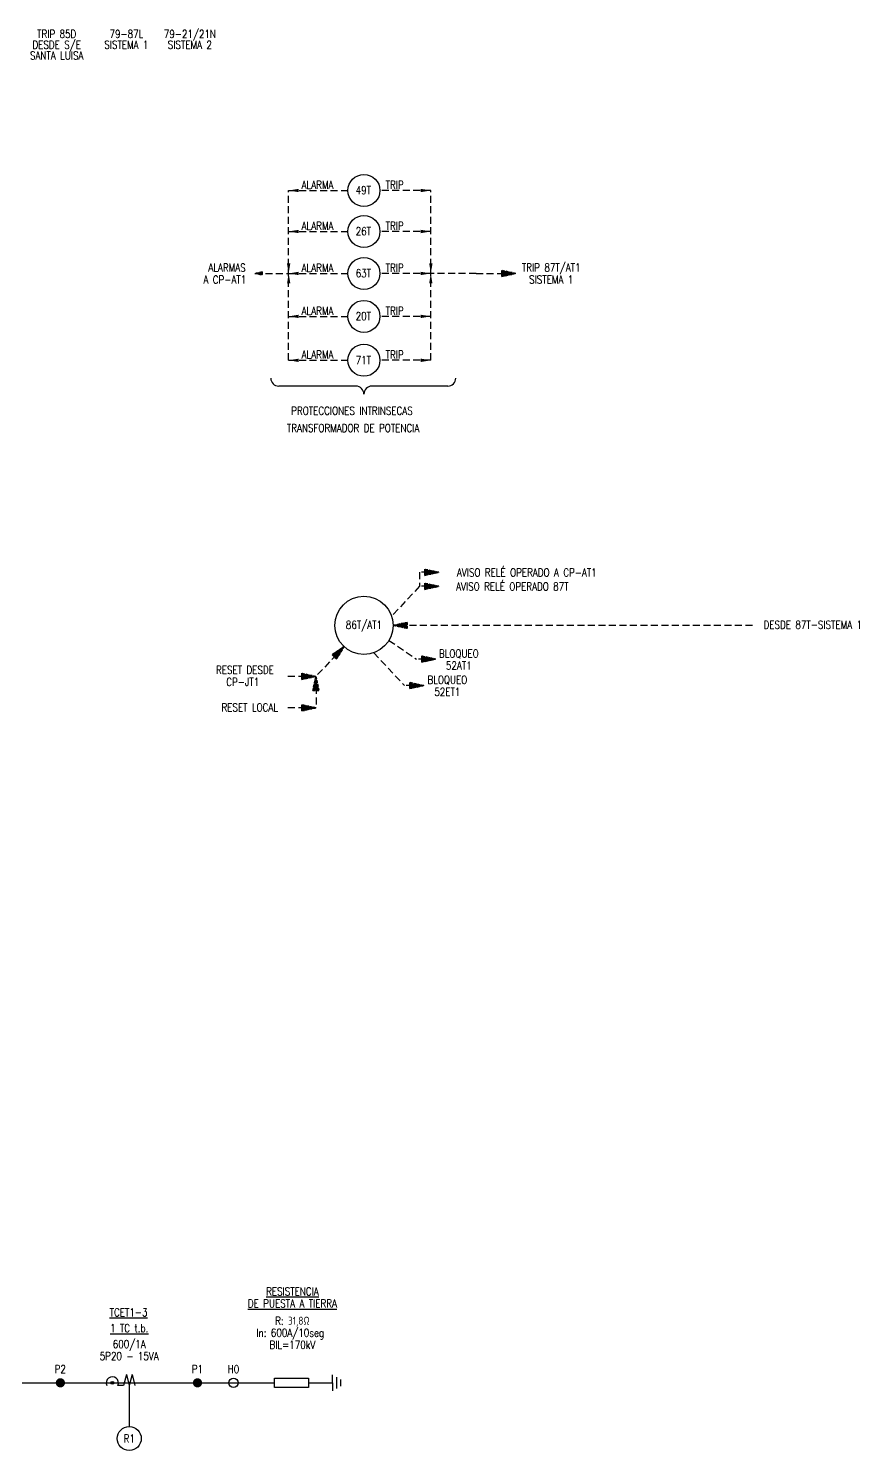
# Model space of a CAD drawing. Header units: millimetres. Extents: x 235261 to 235973, y 101691 to 102424.
# Drawn here: x 235604.5 to 235812.3, y 101703.3 to 102058.7 of the extents above; entities that cross this region are included whole.
import ezdxf
from ezdxf.enums import TextEntityAlignment as Align

# ---------------------------------------------------------------- set-up
doc = ezdxf.new("R2010")
doc.units = ezdxf.units.MM
doc.linetypes.add('HIDDEN', pattern=[0.375, 0.25, -0.125])
for name, color, linetype in [('02 TITULOS', 3, 'Continuous'), ('02TEXTOS', 3, 'Continuous'), ('03 TEXTOS', 7, 'Continuous'), ('4', 4, 'Continuous'), ('Cable', 1, 'Continuous'), ('E-Nivel-066Kv', 52, 'Continuous'), ('EL-Simbolos', 3, 'Continuous'), ('SEÑAL', 1, 'HIDDEN')]:
    doc.layers.add(name, color=color, linetype=linetype)
doc.styles.add('ROMANS', font='romans.shx', dxfattribs={"width": 0.8, "height": 2})

msp = doc.modelspace()

# ---------------------------------------------------------------- hatches: boundary and pattern name
at = {"linetype": 'HIDDEN', "ltscale": 2.5}
for points in [[(235707.16, 101922.77), (235705.39, 101923.16), (235705.39, 101922.39)], [(235707.16, 101919.27), (235705.39, 101919.66), (235705.39, 101918.89)]]:
    msp.add_hatch(color=1, dxfattribs=at).paths.add_polyline_path(points)
at = {"layer": 'EL-Simbolos'}
h = msp.add_hatch(color=256, dxfattribs=at)
h.dxf.hatch_style = 1
h.paths.add_polyline_path([(235625.51, 101719.89, -1), (235625.51, 101720.57, -1)])
at = {"layer": 'SEÑAL', "linetype": 'HIDDEN', "ltscale": 2.5}
for points in [[(235661.16, 101997.45), (235662.93, 101997.07), (235662.93, 101997.83)], [(235726.42, 101997.46), (235722.89, 101998.23), (235722.9, 101996.69)], [(235707.16, 101922.77), (235703.63, 101923.55), (235703.63, 101922.01)], [(235707.16, 101919.27), (235703.63, 101920.05), (235703.63, 101918.51)], [(235695.69, 101909.51), (235699.23, 101908.74), (235699.23, 101910.27)], [(235683.42, 101904.21), (235680.44, 101902.16), (235681.56, 101901.11)], [(235706.4, 101901.08), (235702.86, 101901.86), (235702.86, 101900.32)], [(235706.4, 101901.08), (235704.63, 101901.47), (235704.63, 101900.7)], [(235676.42, 101896.75), (235672.89, 101897.53), (235672.89, 101896)], [(235676.41, 101896.76), (235675.63, 101893.22), (235677.17, 101893.22)], [(235703.38, 101894.46), (235699.85, 101895.24), (235699.85, 101893.71)], [(235676.43, 101888.9), (235672.9, 101889.68), (235672.9, 101888.15)]]:
    msp.add_hatch(color=1, dxfattribs=at).paths.add_polyline_path(points)

# ---------------------------------------------------------------- linework, layer by layer
at = {"color": 1, "linetype": 'HIDDEN', "ltscale": 2.5}
for points in [[(235707.16, 101922.77), (235705.39, 101923.16), (235705.39, 101922.39), (235707.16, 101922.77)], [(235705.39, 101923.16), (235707.16, 101922.77), (235705.39, 101922.39), (235705.39, 101923.16)], [(235707.16, 101919.27), (235705.39, 101919.66), (235705.39, 101918.89), (235707.16, 101919.27)], [(235705.39, 101919.66), (235707.16, 101919.27), (235705.39, 101918.89), (235705.39, 101919.66)]]:
    msp.add_lwpolyline(points, dxfattribs=at)
at = {"layer": '4'}
for p, q in [((235686.41, 101969.29), (235667.11, 101969.29)), ((235709.36, 101969.29), (235690.41, 101969.29)), ((235688.41, 101902.23), (235688.41, 101902.23))]:
    msp.add_line(p, q, dxfattribs=at)
for centre, start, end in [((235667.11, 101971.29), 180, 270), ((235686.41, 101967.29), 0, 90), ((235690.41, 101967.29), 90, 180), ((235709.36, 101971.29), 270, 0)]:
    msp.add_arc(centre, 2, start, end, dxfattribs=at)
at = {"layer": 'Cable'}
msp.add_line((235629.73, 101719.56), (235629.73, 101709.31), dxfattribs=at)
at = {"layer": 'E-Nivel-066Kv'}
for p, q in [((235600.09, 101720.23), (235666.07, 101720.23)), ((235656.94, 101720.23), (235666.07, 101720.23)), ((235674.51, 101720.23), (235676.43, 101720.23))]:
    msp.add_line(p, q, dxfattribs=at)
at = {"layer": 'EL-Simbolos'}
for p, q in [((235628.32, 101719.56), (235626.87, 101719.56)), ((235629.02, 101722.3), (235628.32, 101719.56)), ((235629.02, 101722.3), (235629.73, 101719.56)), ((235630.43, 101722.3), (235629.73, 101719.56)), ((235630.43, 101722.3), (235631.13, 101719.56)), ((235680.53, 101720.23), (235680.53, 101722.23)), ((235680.53, 101720.23), (235680.53, 101718.23)), ((235681.53, 101721.66), (235681.53, 101718.81)), ((235682.53, 101721.08), (235682.53, 101719.39))]:
    msp.add_line(p, q, dxfattribs=at)
at = {"layer": 'EL-Simbolos', "const_width": 1.15}
for points in [[(235613.09, 101720.23, -1), (235611.94, 101720.23, -1)], [(235647.38, 101720.23, -1), (235646.23, 101720.23, -1)]]:
    msp.add_lwpolyline(points, format="xyb", close=True, dxfattribs=at)
at = {"layer": 'EL-Simbolos'}
msp.add_lwpolyline([(235674.51, 101721.4), (235674.51, 101719.07), (235666.07, 101719.07), (235666.07, 101721.4)], close=True, dxfattribs=at)
msp.add_lwpolyline([(235676.43, 101720.23), (235676.43, 101720.23), (235680.53, 101720.23)], dxfattribs=at)
for centre, radius in [((235688.41, 102018.19), 4), ((235688.41, 102007.95), 4), ((235688.41, 101997.46), 4), ((235688.41, 101986.73), 4), ((235688.41, 101975.76), 4), ((235688.41, 101909.51), 7.28), ((235625.51, 101720.23), 0.341), ((235655.79, 101720.23), 1.15), ((235629.74, 101706.31), 3)]:
    msp.add_circle(centre, radius, dxfattribs=at)
msp.add_arc((235625.51, 101720.23), 1.52, 333.8671, 206.1329, dxfattribs=at)
at = {"layer": 'SEÑAL', "color": 1, "linetype": 'HIDDEN', "ltscale": 7}
for p, q in [((235669.59, 102018.19), (235684.41, 102018.19)), ((235669.59, 101975.76), (235669.59, 102018.19)), ((235705.13, 102018.19), (235692.41, 102018.19)), ((235705.13, 101975.76), (235705.13, 102018.19)), ((235669.59, 102007.95), (235684.41, 102007.95)), ((235705.13, 102007.95), (235692.41, 102007.95)), ((235661.16, 101997.45), (235669.59, 101997.45)), ((235669.59, 101997.46), (235684.41, 101997.46)), ((235705.13, 101997.46), (235692.41, 101997.46)), ((235716.45, 101997.46), (235705.12, 101997.46)), ((235716.45, 101997.46), (235726.43, 101997.46)), ((235669.59, 101986.73), (235684.41, 101986.73)), ((235705.13, 101986.73), (235692.41, 101986.73)), ((235669.59, 101975.76), (235684.41, 101975.76)), ((235705.13, 101975.76), (235692.41, 101975.76)), ((235702.33, 101922.77), (235702.33, 101919.27)), ((235707.16, 101922.77), (235702.33, 101922.77)), ((235702.33, 101919.27), (235695.32, 101911.82)), ((235707.16, 101919.27), (235702.33, 101919.27)), ((235785.52, 101909.51), (235695.69, 101909.51)), ((235683.42, 101904.21), (235676.42, 101896.76)), ((235694.66, 101905.77), (235701.56, 101901.08)), ((235690.86, 101902.65), (235698.54, 101894.46)), ((235706.4, 101901.08), (235701.56, 101901.08)), ((235676.42, 101896.76), (235669.2, 101896.76)), ((235676.42, 101896.76), (235676.43, 101888.94)), ((235703.38, 101894.46), (235698.54, 101894.46)), ((235676.42, 101888.94), (235669.12, 101888.94))]:
    msp.add_line(p, q, dxfattribs=at)
at = {"layer": 'SEÑAL', "color": 1, "linetype": 'HIDDEN', "ltscale": 2.5}
for points in [[(235661.16, 101997.45), (235662.93, 101997.07), (235662.93, 101997.83), (235661.16, 101997.45)], [(235662.93, 101997.07), (235661.16, 101997.45), (235662.93, 101997.83), (235662.93, 101997.07)], [(235726.42, 101997.46), (235722.89, 101998.23), (235722.9, 101996.69), (235726.42, 101997.46)], [(235722.89, 101998.23), (235726.42, 101997.46), (235722.9, 101996.69), (235722.89, 101998.23)], [(235707.16, 101922.77), (235703.63, 101923.55), (235703.63, 101922.01), (235707.16, 101922.77)], [(235703.63, 101923.55), (235707.16, 101922.77), (235703.63, 101922.01), (235703.63, 101923.55)], [(235707.16, 101919.27), (235703.63, 101920.05), (235703.63, 101918.51), (235707.16, 101919.27)], [(235703.63, 101920.05), (235707.16, 101919.27), (235703.63, 101918.51), (235703.63, 101920.05)], [(235695.69, 101909.51), (235699.23, 101908.74), (235699.23, 101910.27), (235695.69, 101909.51)], [(235699.23, 101908.74), (235695.69, 101909.51), (235699.23, 101910.27), (235699.23, 101908.74)], [(235683.42, 101904.21), (235680.44, 101902.16), (235681.56, 101901.11), (235683.42, 101904.21)], [(235680.44, 101902.16), (235683.42, 101904.21), (235681.56, 101901.11), (235680.44, 101902.16)], [(235706.4, 101901.08), (235702.86, 101901.86), (235702.86, 101900.32), (235706.4, 101901.08)], [(235702.86, 101901.86), (235706.4, 101901.08), (235702.86, 101900.32), (235702.86, 101901.86)], [(235706.4, 101901.08), (235704.63, 101901.47), (235704.63, 101900.7), (235706.4, 101901.08)], [(235704.63, 101901.47), (235706.4, 101901.08), (235704.63, 101900.7), (235704.63, 101901.47)], [(235676.42, 101896.75), (235672.89, 101897.53), (235672.89, 101896), (235676.42, 101896.75)], [(235672.89, 101897.53), (235676.42, 101896.75), (235672.89, 101896), (235672.89, 101897.53)], [(235676.41, 101896.76), (235675.63, 101893.22), (235677.17, 101893.22), (235676.41, 101896.76)], [(235675.63, 101893.22), (235676.41, 101896.76), (235677.17, 101893.22), (235675.63, 101893.22)], [(235703.38, 101894.46), (235699.85, 101895.24), (235699.85, 101893.71), (235703.38, 101894.46)], [(235699.85, 101895.24), (235703.38, 101894.46), (235699.85, 101893.71), (235699.85, 101895.24)], [(235676.43, 101888.9), (235672.9, 101889.68), (235672.9, 101888.15), (235676.43, 101888.9)], [(235672.9, 101889.68), (235676.43, 101888.9), (235672.9, 101888.15), (235672.9, 101889.68)]]:
    msp.add_lwpolyline(points, dxfattribs=at)
at = {"layer": 'SEÑAL', "color": 1, "linetype": 'HIDDEN', "ltscale": 0.5}
for points in [[(235672.09, 102018.6), (235669.59, 102018.19), (235672.09, 102017.77)], [(235702.63, 102018.6), (235705.13, 102018.19), (235702.63, 102017.77)], [(235672.09, 102008.36), (235669.59, 102007.95), (235672.09, 102007.52)], [(235702.63, 102008.36), (235705.13, 102007.95), (235702.63, 102007.52)], [(235670, 101999.96), (235669.59, 101997.46), (235669.16, 101999.96)], [(235704.72, 101999.96), (235705.13, 101997.46), (235705.56, 101999.96)], [(235669.18, 101994.96), (235669.59, 101997.46), (235670.01, 101994.96)], [(235672.09, 101997.87), (235669.59, 101997.46), (235672.09, 101997.04)], [(235702.63, 101997.87), (235705.13, 101997.46), (235702.63, 101997.04)], [(235705.54, 101994.96), (235705.13, 101997.46), (235704.71, 101994.96)], [(235672.09, 101987.14), (235669.59, 101986.73), (235672.09, 101986.31)], [(235702.63, 101987.14), (235705.13, 101986.73), (235702.63, 101986.31)], [(235672.09, 101976.16), (235669.59, 101975.76), (235672.09, 101975.33)], [(235702.63, 101976.16), (235705.13, 101975.76), (235702.63, 101975.33)]]:
    msp.add_solid(points, dxfattribs=at)

# ---------------------------------------------------------------- texts
at = {"layer": '02 TITULOS', "style": 'ROMANS', "width": 0.8}
msp.add_text('%%UTCET1-3', height=2, dxfattribs=at).set_placement((235629.56, 101736.84), align=Align.CENTER)
for s, p in [('P2', (235612.49, 101723.67)), ('P1', (235646.78, 101723.67))]:
    msp.add_text(s, height=2, dxfattribs=at).set_placement(p, align=Align.MIDDLE_CENTER)
at = {"layer": '02TEXTOS', "style": 'ROMANS', "width": 0.8}
for s, p in [('%%URESISTENCIA', (235670.53, 101742.08)), ('%%UDE PUESTA A TIERRA', (235670.53, 101739.08))]:
    msp.add_text(s, height=2, dxfattribs=at).set_placement(p, align=Align.CENTER)
at = {"layer": '03 TEXTOS', "style": 'ROMANS', "width": 0.8}
for s, p in [('TRIP 85D', (235611.6, 102056.3)), ('79-87L', (235629.02, 102056.3)), ('79-21/21N', (235644.89, 102056.3)), ('DESDE S/E', (235611.6, 102053.6)), ('SISTEMA 1', (235629.02, 102053.6)), ('SISTEMA 2', (235644.89, 102053.6)), ('SANTA LUISA', (235611.6, 102050.9)), ('In: 600A/10seg ', (235670.53, 101731.75)), ('R: 31,8Ω', (235670.53, 101734.75)), ('BIL=170kV', (235670.53, 101728.75)), ('H0', (235655.78, 101722.65))]:
    msp.add_text(s, height=2, dxfattribs=at).set_placement(p, align=Align.CENTER)
for s, p in [('ALARMA', (235672.83, 102018.61)), ('TRIP', (235693.84, 102018.61)), ('ALARMA', (235672.83, 102008.37)), ('TRIP', (235693.84, 102008.37)), ('ALARMA', (235672.83, 101997.88)), ('TRIP', (235693.84, 101997.88)), ('ALARMA', (235672.83, 101987.15)), ('TRIP', (235693.84, 101987.15)), ('ALARMA', (235672.83, 101976.17)), ('TRIP', (235693.84, 101976.17)), ('PROTECCIONES INTRINSECAS', (235670.23, 101962.15)), ('TRANSFORMADOR DE POTENCIA', (235669.14, 101957.83))]:
    msp.add_text(s, height=2, dxfattribs=at).set_placement(p)
for s, p in [('49T', (235688.27, 102018.25)), ('26T', (235688.27, 102008.01)), ('63T', (235688.27, 101997.52)), ('20T', (235688.27, 101986.79)), ('71T', (235688.27, 101975.82)), ('86T/AT1', (235688.41, 101909.51))]:
    msp.add_text(s, height=2, dxfattribs=at).set_placement(p, align=Align.MIDDLE)
for s, p in [('ALARMAS', (235654.18, 101998.91)), ('TRIP 87T/AT1', (235735.23, 101998.94)), ('A CP-AT1 ', (235654.18, 101995.91)), ('SISTEMA 1', (235735.23, 101995.94)), ('AVISO RELÉ OPERADO A CP-AT1', (235729.13, 101922.73)), ('AVISO RELÉ OPERADO 87T', (235725.51, 101919.23)), ('DESDE 87T-SISTEMA 1', (235800.63, 101909.67)), ('BLOQUEO', (235712.13, 101902.46)), ('52AT1', (235712.13, 101899.46)), ('RESET DESDE', (235658.66, 101898.38)), ('BLOQUEO', (235709.27, 101895.9)), ('CP-JT1 ', (235658.66, 101895.38)), ('52ET1', (235709.27, 101892.9)), ('RESET LOCAL ', (235660.4, 101889.01)), ('%%U1 TC t.b.', (235629.73, 101733.9)), ('600/1A', (235629.73, 101729.9)), ('5P20 - 15VA', (235629.73, 101726.9)), ('R1', (235629.74, 101706.31))]:
    msp.add_text(s, height=2, dxfattribs=at).set_placement(p, align=Align.MIDDLE_CENTER)

doc.saveas('drawing.dxf')
